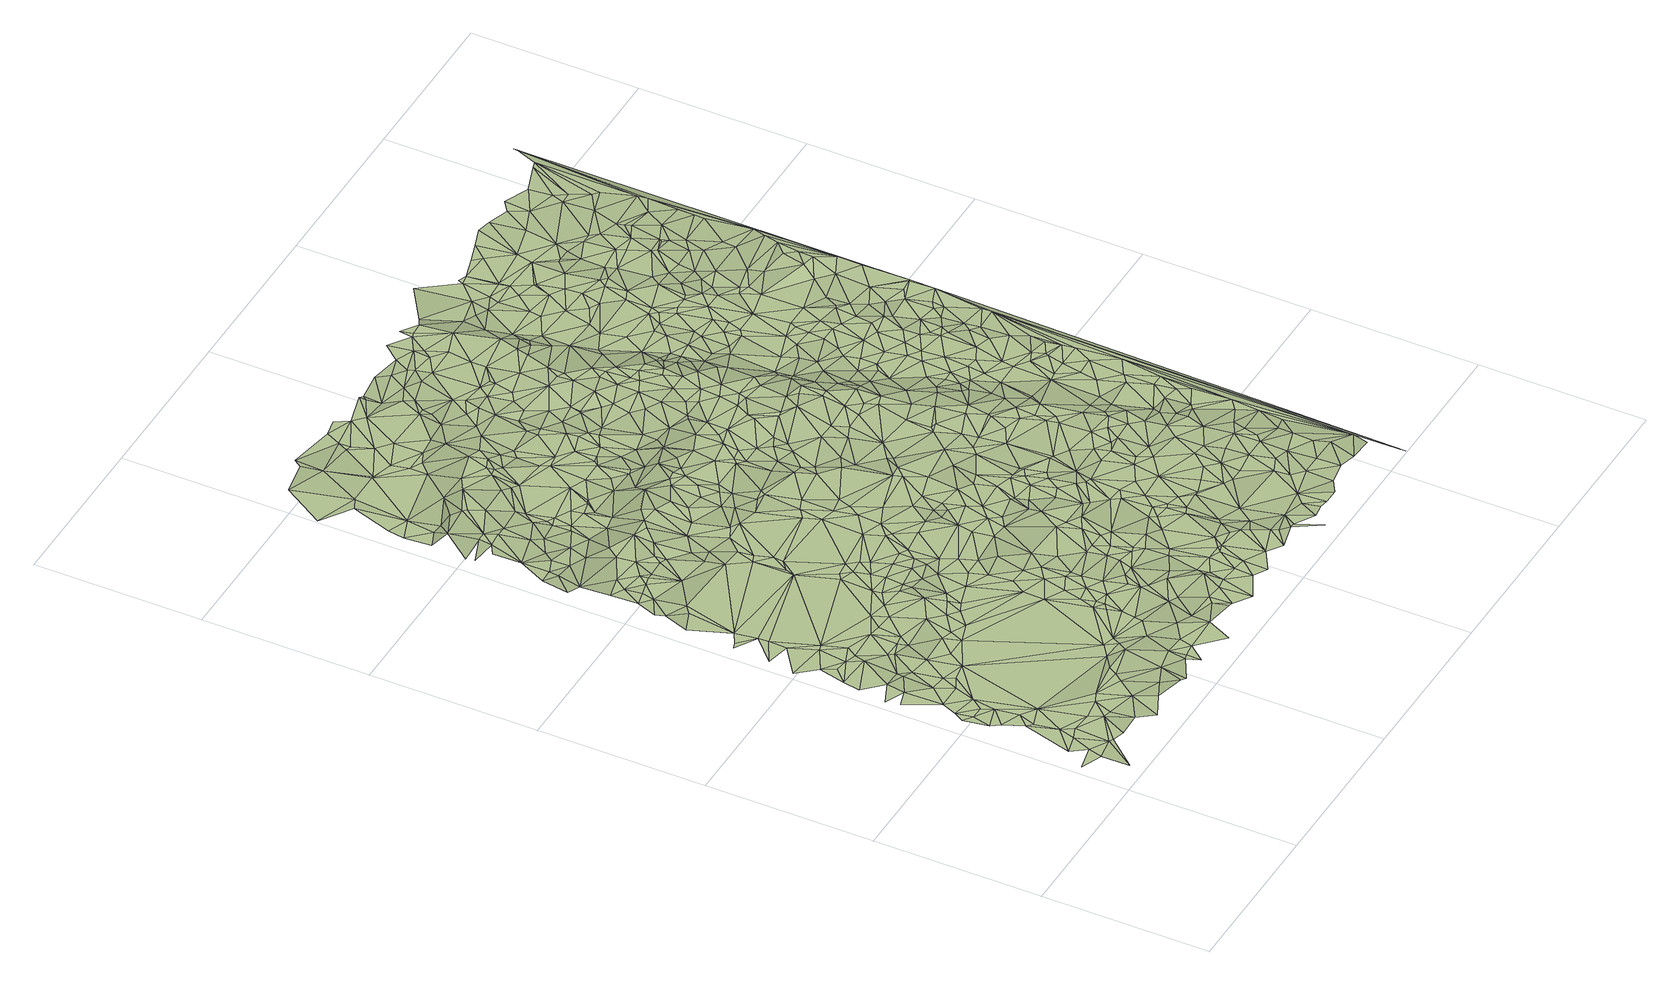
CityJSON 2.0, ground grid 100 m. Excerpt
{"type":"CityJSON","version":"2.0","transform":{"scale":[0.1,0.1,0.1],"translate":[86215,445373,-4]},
"CityObjects":{
"terrain1":{"type":"TINRelief","geometry":[{"type":"CompositeSurface","lod":"2","boundaries":[[[0,1,2]],[[0,3,4]],[[1,5,6]],[[0,4,1]],[[3,7,4]],[[1,4,5]],[[8,6,5]],[[9,6,8]],[[4,10,5]],[[11,12,13]],[[8,5,10]],[[9,8,14]],[[15,11,13]],[[12,16,17]],[[16,9,18]],[[7,19,4]],[[13,12,17]],[[9,14,18]],[[4,19,10]],[[15,13,20]],[[16,18,17]],[[8,10,21]],[[22,14,8]],[[7,23,19]],[[13,17,20]],[[18,14,22]],[[15,20,24]],[[15,24,25]],[[22,8,21]],[[25,26,27]],[[10,19,21]],[[18,22,17]],[[24,20,17]],[[23,28,19]],[[29,30,26]],[[24,17,22]],[[25,31,26]],[[25,24,32]],[[25,32,31]],[[33,19,28]],[[22,21,34]],[[21,19,34]],[[33,34,19]],[[29,26,35]],[[31,35,26]],[[36,37,38]],[[38,39,40]],[[36,29,37]],[[24,41,32]],[[24,22,42]],[[33,28,43]],[[22,34,44]],[[32,45,31]],[[28,46,43]],[[38,47,39]],[[29,35,48]],[[33,43,34]],[[31,49,35]],[[45,49,31]],[[32,41,45]],[[40,50,51]],[[39,47,40]],[[29,48,37]],[[38,37,47]],[[24,42,41]],[[48,35,49]],[[44,34,43]],[[52,43,46]],[[51,50,53]],[[47,50,40]],[[45,41,42]],[[45,54,49]],[[48,49,55]],[[56,53,57]],[[37,58,47]],[[37,48,59]],[[56,57,60]],[[22,44,61]],[[44,43,62]],[[45,42,54]],[[63,64,60]],[[58,65,47]],[[59,48,55]],[[47,65,50]],[[37,59,58]],[[49,54,55]],[[52,66,43]],[[42,22,61]],[[53,50,67]],[[53,67,57]],[[63,60,68]],[[44,62,69]],[[66,62,43]],[[67,50,65]],[[42,70,54]],[[71,44,69]],[[72,66,52]],[[58,59,73]],[[59,55,74]],[[58,73,65]],[[55,54,75]],[[76,68,77]],[[73,67,65]],[[74,55,75]],[[61,44,71]],[[42,78,70]],[[59,74,73]],[[54,70,79]],[[80,62,66]],[[81,76,77]],[[80,69,62]],[[75,54,79]],[[72,80,66]],[[82,77,68]],[[72,83,80]],[[74,75,84]],[[74,84,73]],[[85,81,86]],[[78,79,70]],[[81,77,82]],[[73,87,67]],[[85,86,88]],[[89,71,69]],[[42,90,78]],[[88,91,92]],[[42,61,90]],[[73,84,93]],[[89,69,80]],[[81,82,86]],[[83,94,80]],[[57,95,60]],[[57,67,95]],[[88,96,91]],[[88,86,96]],[[68,60,95]],[[75,97,84]],[[61,71,89]],[[78,98,79]],[[75,79,97]],[[92,91,99]],[[73,93,87]],[[100,92,99]],[[84,101,93]],[[96,102,91]],[[96,86,102]],[[94,103,80]],[[104,98,78]],[[105,106,100]],[[97,79,98]],[[89,80,103]],[[82,68,107]],[[105,108,106]],[[84,97,101]],[[94,109,110]],[[61,89,111]],[[101,87,93]],[[91,112,99]],[[86,82,113]],[[90,61,111]],[[91,102,112]],[[94,110,103]],[[67,87,114]],[[115,110,109]],[[86,113,102]],[[104,116,98]],[[105,117,108]],[[97,98,116]],[[115,103,110]],[[90,111,118]],[[100,99,119]],[[105,100,120]],[[121,112,102]],[[108,117,122]],[[101,123,87]],[[89,103,124]],[[89,124,111]],[[113,121,102]],[[112,125,99]],[[121,126,112]],[[127,78,90]],[[115,128,103]],[[105,120,117]],[[118,111,124]],[[127,104,78]],[[104,129,116]],[[67,114,95]],[[130,101,97]],[[124,103,128]],[[117,131,122]],[[113,126,121]],[[100,132,120]],[[122,133,134]],[[112,126,125]],[[82,107,113]],[[119,99,125]],[[100,119,132]],[[68,95,135]],[[136,87,123]],[[117,120,131]],[[130,123,101]],[[130,97,116]],[[68,135,107]],[[133,137,138]],[[139,90,118]],[[137,140,141]],[[131,142,122]],[[113,143,126]],[[144,116,129]],[[145,118,124]],[[126,143,125]],[[122,146,133]],[[136,114,87]],[[147,128,115]],[[124,128,148]],[[130,116,144]],[[149,129,104]],[[136,123,150]],[[120,151,131]],[[144,129,152]],[[153,150,123]],[[130,153,123]],[[147,115,154]],[[155,118,145]],[[133,156,137]],[[122,142,157]],[[113,158,143]],[[143,159,125]],[[160,161,162]],[[132,151,120]],[[139,127,90]],[[122,157,146]],[[163,118,155]],[[131,151,142]],[[133,146,156]],[[132,119,164]],[[145,124,148]],[[161,140,162]],[[137,156,140]],[[165,118,163]],[[165,139,118]],[[147,148,128]],[[113,166,158]],[[167,144,152]],[[130,144,167]],[[127,149,104]],[[149,152,129]],[[143,158,159]],[[113,107,166]],[[119,125,168]],[[130,169,153]],[[153,170,150]],[[160,171,172]],[[173,136,150]],[[125,159,168]],[[130,167,169]],[[174,156,146]],[[160,162,171]],[[162,140,175]],[[164,119,168]],[[151,176,142]],[[167,152,177]],[[132,164,178]],[[159,158,179]],[[157,142,176]],[[169,170,153]],[[180,114,136]],[[132,178,151]],[[157,174,146]],[[173,150,170]],[[156,181,140]],[[182,95,114]],[[147,183,148]],[[135,95,184]],[[185,136,173]],[[140,186,175]],[[162,175,171]],[[149,177,152]],[[166,187,158]],[[185,180,136]],[[188,145,148]],[[184,95,189]],[[190,165,163]],[[190,139,165]],[[169,167,191]],[[188,155,145]],[[159,179,168]],[[180,182,114]],[[187,179,158]],[[192,172,171]],[[193,166,107]],[[174,194,156]],[[195,127,139]],[[169,191,170]],[[190,196,139]],[[140,181,186]],[[197,95,182]],[[151,198,176]],[[195,139,196]],[[199,107,135]],[[200,135,184]],[[188,148,183]],[[201,167,177]],[[193,187,166]],[[178,198,151]],[[197,189,95]],[[156,202,181]],[[157,203,174]],[[200,184,189]],[[204,190,163]],[[193,107,199]],[[201,191,167]],[[173,170,205]],[[156,194,202]],[[157,176,203]],[[206,163,155]],[[180,197,182]],[[178,164,207]],[[208,127,195]],[[164,168,207]],[[192,209,210]],[[147,211,183]],[[200,212,135]],[[191,205,170]],[[204,196,190]],[[199,135,212]],[[185,213,180]],[[214,177,149]],[[185,173,215]],[[216,168,179]],[[217,195,196]],[[218,149,127]],[[198,219,176]],[[210,209,220]],[[192,171,209]],[[221,179,187]],[[171,175,222]],[[213,197,180]],[[208,218,127]],[[203,176,219]],[[217,208,195]],[[206,155,188]],[[217,196,204]],[[178,223,198]],[[224,201,177]],[[222,175,186]],[[174,225,194]],[[147,226,211]],[[193,221,187]],[[185,227,213]],[[204,163,206]],[[173,205,215]],[[214,228,177]],[[188,183,229]],[[185,215,227]],[[203,225,174]],[[216,179,221]],[[224,177,228]],[[218,214,149]],[[178,207,223]],[[230,193,199]],[[230,199,212]],[[198,223,219]],[[201,231,191]],[[183,211,232]],[[191,231,205]],[[229,183,232]],[[222,186,181]],[[233,168,216]],[[207,168,233]],[[203,219,234]],[[230,221,193]],[[219,223,235]],[[236,208,217]],[[181,202,237]],[[219,235,234]],[[217,204,238]],[[239,211,226]],[[240,212,200]],[[215,205,241]],[[236,218,208]],[[203,234,242]],[[194,237,202]],[[243,228,214]],[[233,216,221]],[[244,201,224]],[[245,209,171]],[[239,232,211]],[[203,242,225]],[[218,243,214]],[[231,241,205]],[[246,231,201]],[[215,247,227]],[[248,204,206]],[[234,235,242]],[[207,249,223]],[[248,238,204]],[[250,224,228]],[[206,188,251]],[[252,200,189]],[[253,197,213]],[[188,229,254]],[[255,207,233]],[[223,256,235]],[[236,217,257]],[[222,181,237]],[[244,246,201]],[[240,230,212]],[[217,238,257]],[[197,258,189]],[[215,241,247]],[[225,259,194]],[[253,213,227]],[[246,241,231]],[[209,260,220]],[[188,254,251]],[[239,261,232]],[[255,249,207]],[[249,256,223]],[[236,262,218]],[[244,224,250]],[[263,221,230]],[[262,243,218]],[[233,221,264]],[[243,265,228]],[[171,222,266]],[[239,267,261]],[[194,259,237]],[[248,206,268]],[[236,257,269]],[[265,250,228]],[[248,268,238]],[[255,233,270]],[[246,271,241]],[[229,232,272]],[[236,269,262]],[[271,247,241]],[[273,227,247]],[[263,274,221]],[[225,242,275]],[[264,221,274]],[[206,251,276]],[[270,233,264]],[[245,171,266]],[[255,277,249]],[[263,230,240]],[[206,276,268]],[[254,229,272]],[[245,260,209]],[[278,242,235]],[[240,200,252]],[[220,260,279]],[[232,261,272]],[[262,280,243]],[[249,281,256]],[[273,253,227]],[[222,237,282]],[[254,283,251]],[[225,275,259]],[[257,238,284]],[[267,285,261]],[[280,265,243]],[[269,286,262]],[[238,268,287]],[[277,281,249]],[[271,273,247]],[[253,258,197]],[[278,235,256]],[[276,251,283]],[[269,257,288]],[[258,252,189]],[[246,289,271]],[[290,264,274]],[[262,286,280]],[[291,255,270]],[[292,275,242]],[[277,293,281]],[[237,259,294]],[[276,287,268]],[[261,285,272]],[[295,244,250]],[[267,296,285]],[[222,282,266]],[[244,297,246]],[[298,277,255]],[[284,238,287]],[[245,299,260]],[[265,300,250]],[[291,270,264]],[[263,301,274]],[[269,288,286]],[[254,302,283]],[[290,274,303]],[[271,304,273]],[[237,294,282]],[[278,256,281]],[[254,272,302]],[[278,292,242]],[[263,240,305]],[[257,284,288]],[[275,294,259]],[[279,260,306]],[[289,304,271]],[[285,307,272]],[[291,264,290]],[[274,301,303]],[[280,300,265]],[[298,293,277]],[[245,308,299]],[[278,281,293]],[[302,272,307]],[[298,255,291]],[[276,283,309]],[[240,252,310]],[[273,311,253]],[[285,312,307]],[[246,297,289]],[[276,313,287]],[[285,296,312]],[[245,266,314]],[[292,294,275]],[[263,305,301]],[[240,310,305]],[[295,250,300]],[[304,311,273]],[[299,315,260]],[[316,282,294]],[[283,302,309]],[[245,314,308]],[[290,303,317]],[[295,297,244]],[[284,287,313]],[[253,318,258]],[[292,319,294]],[[302,307,320]],[[286,321,280]],[[322,266,282]],[[276,323,313]],[[288,284,324]],[[311,318,253]],[[260,325,306]],[[303,301,326]],[[291,290,317]],[[327,278,293]],[[276,309,323]],[[316,294,319]],[[289,328,304]],[[320,307,312]],[[329,310,252]],[[298,327,293]],[[322,282,316]],[[329,252,258]],[[317,303,326]],[[330,314,266]],[[296,331,312]],[[284,313,332]],[[328,311,304]],[[286,288,321]],[[299,308,333]],[[280,334,300]],[[284,332,324]],[[292,335,319]],[[336,331,296]],[[309,302,320]],[[337,305,310]],[[338,298,291]],[[329,258,339]],[[260,315,325]],[[330,266,322]],[[339,258,318]],[[332,313,340]],[[316,319,341]],[[299,333,315]],[[342,292,278]],[[297,328,289]],[[323,340,313]],[[343,308,314]],[[344,310,329]],[[345,301,305]],[[338,291,346]],[[291,317,346]],[[280,321,334]],[[288,324,347]],[[341,319,335]],[[301,348,326]],[[320,312,349]],[[350,335,292]],[[331,349,312]],[[337,310,344]],[[323,309,351]],[[309,320,351]],[[343,314,330]],[[324,332,352]],[[322,316,341]],[[317,326,353]],[[354,318,311]],[[355,327,298]],[[295,300,356]],[[337,345,305]],[[327,342,278]],[[329,339,357]],[[338,358,298]],[[359,339,318]],[[332,340,360]],[[361,331,336]],[[345,348,301]],[[348,353,326]],[[328,362,311]],[[342,350,292]],[[297,363,328]],[[295,356,297]],[[288,347,321]],[[323,364,340]],[[356,300,334]],[[344,329,357]],[[306,325,365]],[[351,320,366]],[[346,317,367]],[[317,353,367]],[[324,352,347]],[[355,298,358]],[[368,341,335]],[[354,359,318]],[[308,369,333]],[[352,332,360]],[[323,351,364]],[[366,320,349]],[[343,369,308]],[[322,341,370]],[[371,339,359]],[[354,311,362]],[[333,372,315]],[[357,339,371]],[[330,322,373]],[[372,325,315]],[[374,349,331]],[[375,337,344]],[[375,345,337]],[[360,340,364]],[[376,338,346]],[[328,363,377]],[[297,378,363]],[[343,330,373]],[[355,379,327]],[[350,380,335]],[[381,353,348]],[[361,374,331]],[[368,370,341]],[[346,367,382]],[[368,335,380]],[[345,381,348]],[[367,353,381]],[[366,349,374]],[[327,379,342]],[[322,370,373]],[[328,377,362]],[[338,383,358]],[[356,334,384]],[[351,366,385]],[[356,386,297]],[[355,358,379]],[[347,387,321]],[[376,346,382]],[[351,388,364]],[[377,363,378]],[[389,382,367]],[[297,386,378]],[[376,383,338]],[[321,390,334]],[[352,391,347]],[[352,360,391]],[[342,392,350]],[[385,366,374]],[[351,385,388]],[[384,334,393]],[[350,392,380]],[[343,394,369]],[[395,370,368]],[[358,396,379]],[[333,397,372]],[[398,344,357]],[[372,397,325]],[[343,373,394]],[[321,387,390]],[[376,382,389]],[[399,342,379]],[[368,380,400]],[[347,391,387]],[[356,384,401]],[[383,396,358]],[[398,375,344]],[[402,377,378]],[[395,373,370]],[[357,371,403]],[[404,367,381]],[[375,405,345]],[[334,390,393]],[[377,406,362]],[[361,407,374]],[[356,401,386]],[[360,364,408]],[[404,389,367]],[[405,381,345]],[[402,378,386]],[[392,400,380]],[[354,409,359]],[[397,365,325]],[[395,368,400]],[[385,374,410]],[[371,359,409]],[[369,411,333]],[[342,412,392]],[[399,412,342]],[[402,406,377]],[[376,389,413]],[[399,379,414]],[[415,379,396]],[[408,364,388]],[[416,361,417]],[[354,362,418]],[[415,396,383]],[[410,374,407]],[[384,419,401]],[[415,414,379]],[[384,393,419]],[[398,357,403]],[[420,407,361]],[[399,414,412]],[[395,421,373]],[[422,394,373]],[[387,391,423]],[[387,423,390]],[[424,375,398]],[[333,411,397]],[[416,420,361]],[[402,386,425]],[[426,413,389]],[[360,427,391]],[[428,365,397]],[[404,381,405]],[[429,383,376]],[[424,405,375]],[[401,425,386]],[[430,385,410]],[[431,388,385]],[[402,425,406]],[[392,432,400]],[[426,389,404]],[[433,369,394]],[[393,390,434]],[[406,418,362]],[[429,376,413]],[[422,373,421]],[[408,388,435]],[[436,415,383]],[[437,416,417]],[[371,438,403]],[[439,412,414]],[[395,400,440]],[[360,408,441]],[[430,410,407]],[[439,414,415]],[[419,393,442]],[[443,392,412]],[[393,434,442]],[[354,418,409]],[[431,435,388]],[[430,431,385]],[[444,437,417]],[[429,436,383]],[[371,409,438]],[[390,445,434]],[[433,411,369]],[[446,423,391]],[[390,423,445]],[[419,447,401]],[[429,413,426]],[[360,441,427]],[[436,439,415]],[[401,448,425]],[[422,433,394]],[[404,405,449]],[[450,407,420]],[[443,432,392]],[[400,432,440]],[[427,446,391]],[[439,451,412]],[[425,452,406]],[[430,407,450]],[[398,403,453]],[[408,435,454]],[[416,450,420]],[[424,455,405]],[[395,456,421]],[[401,447,448]],[[419,442,447]],[[424,398,457]],[[455,449,405]],[[426,404,458]],[[406,452,418]],[[422,421,459]],[[460,429,426]],[[461,431,430]],[[404,449,458]],[[451,443,412]],[[453,403,462]],[[460,436,429]],[[431,463,435]],[[461,430,450]],[[424,457,455]],[[398,453,457]],[[454,435,463]],[[464,442,434]],[[395,440,456]],[[436,465,439]],[[438,462,403]],[[437,466,416]],[[441,408,454]],[[455,467,449]],[[464,434,445]],[[468,397,411]],[[469,431,461]],[[423,470,445]],[[460,471,436]],[[439,472,451]],[[460,426,473]],[[444,466,437]],[[416,466,450]],[[422,474,433]],[[469,463,431]],[[421,475,459]],[[476,440,432]],[[465,472,439]],[[443,476,432]],[[444,477,478]],[[458,449,467]],[[446,479,423]],[[454,463,480]],[[442,481,447]],[[461,450,482]],[[426,458,473]],[[438,409,483]],[[455,457,484]],[[485,453,462]],[[421,456,475]],[[472,443,451]],[[469,480,463]],[[418,486,409]],[[422,459,487]],[[444,478,466]],[[455,484,467]],[[436,488,465]],[[464,481,442]],[[485,457,453]],[[422,487,474]],[[464,445,470]],[[452,486,418]],[[471,488,436]],[[433,489,411]],[[447,490,448]],[[425,448,491]],[[438,492,462]],[[493,454,480]],[[493,441,454]],[[474,494,433]],[[425,491,452]],[[423,479,470]],[[495,440,476]],[[427,496,446]],[[497,469,461]],[[482,450,466]],[[498,411,499]],[[500,427,441]],[[495,456,440]],[[443,501,476]],[[468,411,498]],[[469,502,480]],[[489,499,411]],[[438,483,492]],[[460,503,471]],[[472,501,443]],[[465,504,472]],[[481,490,447]],[[497,461,482]],[[478,505,466]],[[460,473,503]],[[473,458,506]],[[483,409,507]],[[474,487,494]],[[458,467,508]],[[457,509,484]],[[510,459,475]],[[409,486,507]],[[433,494,511]],[[496,479,446]],[[493,500,441]],[[485,509,457]],[[493,480,502]],[[488,504,465]],[[464,470,512]],[[490,491,448]],[[487,459,510]],[[508,467,484]],[[458,508,506]],[[433,511,489]],[[497,502,469]],[[513,481,464]],[[500,514,427]],[[471,503,488]],[[512,470,479]],[[515,490,481]],[[487,511,494]],[[516,495,476]],[[513,464,512]],[[517,456,495]],[[514,496,427]],[[485,462,518]],[[519,475,456]],[[516,476,501]],[[518,462,492]],[[498,499,520]],[[473,506,521]],[[513,515,481]],[[468,498,520]],[[485,522,509]],[[504,523,472]],[[452,524,486]],[[505,525,466]],[[523,501,472]],[[486,526,507]],[[509,527,484]],[[528,500,493]],[[519,510,475]],[[521,506,508]],[[497,529,502]],[[482,466,530]],[[483,531,492]],[[473,532,503]],[[513,512,533]],[[489,534,499]],[[513,535,515]],[[488,536,504]],[[452,491,524]],[[522,527,509]],[[493,502,537]],[[516,517,495]],[[473,521,532]],[[483,507,538]],[[505,539,525]],[[540,456,517]],[[515,541,490]],[[511,534,489]],[[528,514,500]],[[542,512,479]],[[496,542,479]],[[485,518,522]],[[543,487,510]],[[544,511,487]],[[540,519,456]],[[513,533,535]],[[497,482,545]],[[524,526,486]],[[541,491,490]],[[508,484,546]],[[503,547,488]],[[535,548,515]],[[466,525,530]],[[520,499,549]],[[528,493,537]],[[542,533,512]],[[537,502,529]],[[484,527,546]],[[514,542,496]],[[516,501,550]],[[538,507,526]],[[543,510,519]],[[504,551,523]],[[523,550,501]],[[483,538,531]],[[515,548,541]],[[497,545,529]],[[552,525,539]],[[544,534,511]],[[553,503,532]],[[488,547,536]],[[518,492,531]],[[534,554,499]],[[553,532,521]],[[504,536,555]],[[504,555,551]],[[522,556,527]],[[557,535,533]],[[523,558,550]],[[552,530,525]],[[545,482,559]],[[541,524,491]],[[560,544,487]],[[551,558,523]],[[521,508,561]],[[554,549,499]],[[543,560,487]],[[557,548,535]],[[528,562,514]],[[537,529,563]],[[564,517,516]],[[508,546,565]],[[557,533,542]],[[566,519,540]],[[553,567,503]],[[529,545,563]],[[514,568,542]],[[503,567,547]],[[540,517,564]],[[543,519,569]],[[482,530,570]],[[553,521,571]],[[564,516,550]],[[528,537,562]],[[566,569,519]],[[508,565,561]],[[527,556,546]],[[544,572,534]],[[558,573,550]],[[574,538,526]],[[522,518,575]],[[576,530,552]],[[551,573,558]],[[524,574,526]],[[482,570,559]],[[518,531,577]],[[578,554,534]],[[548,579,541]],[[541,580,524]],[[514,562,568]],[[581,557,542]],[[566,540,564]],[[582,531,538]],[[572,578,534]],[[583,543,569]],[[551,555,573]],[[557,579,548]],[[565,546,556]],[[584,536,547]],[[522,575,556]],[[560,572,544]],[[553,585,567]],[[584,555,536]],[[537,563,586]],[[553,571,585]],[[577,531,582]],[[545,586,563]],[[581,542,587]],[[571,521,588]],[[521,561,588]],[[579,580,541]],[[584,547,567]],[[565,556,589]],[[573,590,550]],[[518,577,575]],[[591,549,554]],[[592,524,580]],[[568,593,542]],[[583,594,543]],[[564,550,590]],[[576,595,530]],[[581,579,557]],[[566,596,569]],[[597,562,537]],[[598,560,543]],[[578,591,554]],[[599,582,538]],[[600,573,555]],[[545,559,601]],[[566,564,596]],[[542,593,587]],[[583,569,594]],[[592,574,524]],[[565,602,561]],[[565,589,602]],[[584,600,555]],[[574,603,538]],[[585,604,567]],[[605,580,579]],[[562,606,568]],[[570,530,607]],[[608,572,560]],[[556,575,589]],[[545,601,586]],[[605,592,580]],[[598,543,594]],[[584,567,604]],[[609,607,530]],[[595,609,530]],[[572,610,578]],[[611,577,582]],[[570,612,559]],[[537,586,613]],[[571,614,585]],[[594,569,596]],[[597,615,562]],[[601,559,612]],[[562,615,606]],[[597,537,613]],[[564,590,616]],[[568,606,593]],[[617,599,538]],[[618,590,573]],[[617,538,603]],[[578,610,591]],[[600,618,573]],[[571,588,614]],[[588,561,619]],[[614,604,585]],[[611,582,599]],[[592,620,574]],[[561,602,619]],[[574,621,603]],[[574,620,621]],[[596,564,622]],[[564,616,622]],[[575,623,589]],[[584,624,600]],[[605,579,625]],[[602,589,623]],[[608,610,572]],[[626,575,577]],[[581,627,579]],[[581,587,628]],[[584,604,624]],[[629,616,590]],[[630,608,560]],[[598,630,560]],[[597,631,615]],[[626,577,611]],[[613,586,601]],[[606,632,593]],[[605,633,592]],[[587,593,634]],[[615,635,606]],[[636,612,570]],[[622,616,629]],[[570,607,637]],[[624,638,600]],[[601,612,636]],[[633,620,592]],[[629,590,639]],[[600,640,618]],[[588,619,641]],[[618,639,590]],[[614,588,641]],[[611,599,642]],[[643,591,610]],[[644,603,621]],[[595,645,609]],[[600,638,640]],[[646,623,575]],[[644,621,620]],[[625,579,647]],[[615,631,635]],[[605,625,648]],[[619,602,649]],[[608,650,610]],[[606,635,632]],[[614,651,604]],[[624,604,652]],[[617,642,599]],[[634,593,632]],[[594,596,653]],[[649,602,623]],[[626,646,575]],[[581,628,627]],[[630,650,608]],[[654,607,609]],[[596,622,655]],[[628,587,634]],[[656,613,601]],[[597,613,657]],[[605,658,633]],[[597,657,631]],[[636,570,637]],[[605,648,658]],[[618,640,639]],[[624,659,638]],[[660,617,603]],[[627,647,579]],[[652,604,651]],[[661,601,636]],[[637,607,654]],[[633,644,620]],[[638,662,640]],[[656,601,661]],[[660,603,644]],[[626,611,663]],[[624,652,659]],[[598,594,664]],[[609,645,665]],[[625,647,648]],[[641,619,666]],[[614,641,667]],[[653,596,655]],[[646,668,623]],[[650,669,610]],[[670,611,642]],[[640,662,639]],[[638,659,662]],[[635,671,632]],[[643,610,669]],[[634,632,671]],[[666,619,649]],[[672,642,617]],[[614,667,651]],[[654,609,665]],[[657,613,656]],[[626,668,646]],[[598,673,630]],[[631,674,635]],[[670,663,611]],[[672,617,660]],[[626,663,668]],[[652,651,675]],[[630,673,650]],[[652,675,659]],[[649,623,676]],[[622,629,677]],[[633,658,678]],[[636,637,679]],[[670,642,672]],[[633,678,644]],[[594,653,664]],[[659,680,662]],[[627,681,647]],[[674,671,635]],[[629,639,677]],[[648,682,658]],[[668,676,623]],[[648,647,682]],[[628,683,627]],[[657,684,631]],[[637,654,679]],[[659,675,680]],[[622,685,655]],[[628,634,686]],[[661,636,687]],[[662,688,639]],[[650,673,669]],[[627,683,681]],[[689,667,641]],[[634,671,690]],[[656,661,687]],[[682,647,681]],[[598,664,673]],[[691,674,631]],[[692,668,663]],[[660,644,693]],[[672,660,694]],[[695,641,666]],[[645,696,665]],[[657,656,697]],[[675,651,698]],[[684,691,631]],[[653,655,699]],[[667,698,651]],[[666,649,700]],[[628,686,683]],[[636,679,687]],[[701,663,670]],[[669,702,703]],[[654,665,704]],[[678,693,644]],[[705,696,645]],[[706,670,672]],[[658,707,678]],[[695,689,641]],[[634,690,686]],[[674,690,671]],[[701,692,663]],[[673,702,669]],[[682,707,658]],[[681,683,708]],[[675,709,680]],[[700,649,676]],[[692,676,668]],[[656,687,697]],[[694,660,693]],[[657,697,684]],[[682,681,708]],[[655,685,699]],[[622,677,685]],[[662,680,710]],[[701,670,706]],[[639,688,677]],[[703,702,711]],[[679,654,712]],[[665,696,704]],[[686,708,683]],[[713,675,698]],[[713,709,675]],[[714,687,679]],[[706,672,715]],[[673,711,702]],[[653,699,716]],[[715,672,694]],[[653,716,664]],[[662,710,688]],[[689,717,667]],[[667,718,698]],[[654,704,712]],[[692,719,676]],[[720,695,666]],[[720,666,700]],[[686,690,721]],[[674,722,690]],[[691,722,674]],[[723,701,706]],[[678,724,693]],[[700,676,719]],[[725,687,714]],[[678,707,726]],[[714,679,727]],[[710,680,709]],[[717,718,667]],[[682,708,728]],[[684,729,691]],[[685,730,699]],[[682,728,707]],[[721,690,722]],[[697,731,684]],[[695,717,689]],[[732,708,686]],[[732,686,721]],[[664,733,673]],[[705,734,696]],[[701,735,692]],[[723,706,715]],[[694,693,736]],[[713,737,709]],[[697,687,738]],[[716,699,730]],[[678,739,724]],[[679,712,727]],[[720,700,719]],[[678,726,739]],[[705,740,734]],[[741,713,698]],[[725,738,687]],[[735,719,692]],[[725,714,727]],[[677,688,742]],[[723,735,701]],[[664,716,743]],[[684,731,744]],[[741,698,718]],[[696,734,704]],[[710,742,688]],[[736,693,724]],[[684,744,729]],[[737,710,709]],[[715,694,745]],[[691,746,722]],[[673,747,711]],[[748,737,713]],[[728,708,749]],[[721,722,750]],[[712,704,734]],[[732,721,750]],[[664,743,733]],[[685,751,730]],[[691,729,746]],[[743,716,730]],[[685,677,751]],[[748,713,741]],[[717,741,718]],[[752,695,720]],[[694,736,753]],[[723,715,754]],[[697,755,731]],[[752,717,695]],[[673,733,747]],[[748,710,737]],[[694,753,745]],[[720,719,756]],[[743,730,751]],[[736,724,757]],[[697,738,758]],[[707,759,726]],[[746,750,722]],[[728,759,707]],[[723,754,735]],[[747,760,711]],[[739,757,724]],[[727,712,761]],[[735,762,719]],[[677,742,763]],[[732,764,708]],[[755,744,731]],[[725,727,765]],[[761,712,734]],[[725,765,738]],[[732,750,766]],[[715,745,767]],[[726,768,739]],[[710,769,742]],[[728,749,759]],[[764,749,708]],[[717,770,741]],[[697,758,755]],[[754,715,767]],[[736,757,771]],[[770,748,741]],[[752,772,717]],[[756,719,762]],[[729,744,773]],[[752,720,774]],[[736,771,753]],[[739,768,757]],[[717,772,770]],[[729,773,746]],[[774,720,756]],[[759,768,726]],[[775,710,748]],[[776,751,677]],[[755,777,744]],[[763,742,769]],[[765,727,761]],[[743,778,733]],[[732,766,764]],[[733,779,747]],[[765,761,734]],[[743,751,780]],[[758,738,765]],[[767,745,781]],[[777,773,744]],[[754,782,735]],[[783,771,757]],[[776,677,763]],[[754,767,781]],[[784,772,752]],[[783,757,768]],[[764,759,749]],[[753,771,783]],[[746,785,750]],[[770,775,748]],[[735,782,762]],[[786,769,710]],[[745,753,787]],[[766,750,785]],[[733,778,779]],[[788,765,734]],[[754,781,789]],[[775,786,710]],[[759,790,768]],[[747,791,760]],[[770,772,792]],[[755,788,777]],[[755,758,788]],[[754,789,782]],[[784,792,772]],[[745,793,781]],[[752,774,794]],[[773,795,746]],[[787,753,783]],[[756,762,796]],[[774,756,796]],[[797,783,768]],[[743,780,798]],[[743,798,778]],[[758,765,788]],[[784,752,794]],[[790,797,768]],[[745,787,793]],[[777,799,773]],[[776,800,751]],[[766,801,764]],[[747,779,791]],[[782,802,762]],[[780,751,800]],[[803,775,770]],[[746,795,785]],[[803,770,792]],[[759,804,790]],[[764,804,759]],[[766,785,801]],[[789,781,805]],[[788,806,777]],[[807,763,769]],[[784,808,792]],[[760,791,809]],[[777,806,799]],[[774,796,810]],[[778,791,779]],[[811,787,783]],[[811,783,797]],[[796,762,812]],[[775,813,786]],[[773,799,795]],[[794,774,810]],[[762,802,812]],[[805,781,793]],[[784,794,808]],[[786,807,769]],[[790,814,797]],[[803,813,775]],[[815,816,734]],[[782,789,817]],[[788,734,818]],[[819,776,763]],[[801,820,764]],[[820,821,764]],[[798,822,778]],[[804,823,790]],[[790,823,814]],[[782,817,802]],[[764,821,824]],[[789,805,817]],[[825,793,787]],[[811,797,814]],[[764,824,804]],[[811,825,787]],[[801,785,826]],[[827,800,776]],[[828,791,778]],[[803,792,829]],[[813,807,786]],[[788,830,806]],[[794,831,808]],[[822,828,778]],[[785,795,826]],[[792,808,829]],[[799,830,795]],[[794,810,831]],[[806,830,799]],[[832,798,780]],[[833,805,793]],[[810,796,834]],[[820,835,821]],[[803,836,813]],[[796,812,834]],[[798,837,822]],[[832,780,800]],[[819,827,776]],[[826,795,830]],[[807,838,763]],[[831,839,808]],[[833,793,825]],[[801,840,820]],[[802,841,812]],[[801,826,840]],[[819,763,838]],[[811,814,842]],[[813,843,807]],[[804,844,823]],[[803,829,836]],[[829,808,839]],[[817,841,802]],[[823,842,814]],[[845,824,821]],[[845,821,835]],[[788,818,830]],[[791,846,809]],[[828,846,791]],[[804,824,844]],[[813,836,843]],[[832,837,798]],[[847,817,805]],[[810,834,848]],[[820,840,835]],[[831,810,849]],[[847,805,833]],[[811,850,825]],[[851,828,822]],[[827,852,800]],[[834,812,841]],[[810,848,853]],[[851,822,837]],[[831,849,839]],[[818,826,830]],[[843,854,807]],[[833,825,855]],[[811,842,850]],[[845,856,824]],[[810,853,849]],[[819,852,827]],[[857,832,800]],[[856,844,824]],[[836,858,843]],[[818,840,826]],[[828,859,846]],[[829,839,860]],[[807,854,838]],[[823,861,842]],[[843,858,854]],[[862,848,834]],[[863,841,817]],[[818,734,816]],[[857,800,852]],[[851,859,828]],[[829,860,836]],[[862,834,841]],[[825,850,855]],[[864,837,832]],[[840,865,835]],[[823,844,866]],[[862,853,848]],[[847,867,817]],[[847,833,868]],[[845,835,869]],[[839,849,860]],[[836,860,858]],[[864,851,837]],[[833,855,868]],[[867,863,817]],[[870,846,871]],[[862,841,863]],[[859,871,846]],[[823,866,861]],[[858,872,854]],[[851,873,859]],[[845,869,856]],[[856,874,844]],[[875,832,857]],[[875,864,832]],[[838,854,876]],[[818,865,840]],[[819,838,877]],[[835,865,869]],[[878,850,842]],[[819,877,852]],[[873,871,859]],[[855,850,879]],[[858,860,872]],[[849,853,880]],[[880,853,862]],[[881,842,861]],[[878,842,881]],[[856,869,874]],[[815,882,816]],[[847,868,883]],[[850,884,879]],[[844,874,885]],[[847,883,867]],[[867,886,863]],[[877,838,876]],[[849,887,860]],[[878,884,850]],[[857,852,888]],[[868,855,889]],[[889,855,879]],[[844,885,866]],[[862,863,890]],[[872,891,854]],[[876,854,891]],[[860,892,872]],[[875,857,893]],[[851,894,873]],[[852,877,888]],[[873,895,871]],[[864,894,851]],[[890,863,886]],[[869,885,874]],[[889,879,884]],[[867,883,886]],[[880,862,890]],[[861,866,896]],[[881,861,896]],[[868,897,883]],[[875,894,864]],[[887,892,860]],[[892,898,872]],[[899,849,880]],[[878,900,884]],[[868,889,897]],[[878,881,900]],[[849,901,887]],[[818,816,865]],[[872,898,891]],[[857,888,893]],[[877,876,902]],[[899,901,849]],[[869,865,816]],[[877,902,888]],[[900,881,896]],[[903,871,895]],[[889,884,904]],[[875,893,894]],[[884,900,904]],[[880,890,905]],[[892,906,898]],[[869,816,885]],[[886,883,907]],[[890,886,908]],[[885,816,866]],[[906,891,898]],[[876,891,909]],[[887,910,892]],[[896,866,816]],[[873,911,895]],[[902,876,912]],[[886,907,908]],[[873,894,911]],[[890,908,905]],[[880,905,913]],[[897,914,883]],[[915,887,901]],[[900,896,916]],[[915,910,887]],[[893,888,917]],[[902,917,888]],[[889,904,918]],[[876,909,912]],[[897,889,919]],[[900,920,904]],[[910,921,892]],[[921,906,892]],[[899,922,901]],[[913,905,908]],[[883,914,907]],[[915,901,922]],[[923,894,893]],[[916,896,816]],[[906,924,891]],[[899,880,925]],[[900,916,920]],[[918,904,920]],[[924,909,891]],[[889,918,919]],[[903,895,926]],[[902,912,917]],[[897,919,914]],[[880,913,925]],[[893,917,927]],[[923,893,927]],[[907,928,908]],[[923,929,894]],[[915,930,910]],[[918,920,931]],[[921,932,906]],[[911,926,895]],[[899,933,922]],[[910,930,921]],[[919,918,931]],[[932,924,906]],[[907,914,928]],[[913,908,934]],[[915,922,935]],[[923,927,929]],[[882,916,816]],[[882,920,916]],[[931,920,882]],[[919,936,914]],[[894,937,911]],[[894,929,937]],[[919,931,882]],[[930,932,921]],[[938,912,909]],[[939,917,912]],[[915,935,930]],[[934,908,928]],[[914,936,928]],[[940,929,927]],[[938,909,924]],[[899,925,941]],[[899,941,933]],[[932,942,924]],[[922,933,935]],[[927,917,939]],[[925,913,934]],[[919,943,936]],[[911,944,926]],[[919,882,943]],[[940,937,929]],[[943,928,936]],[[945,924,942]],[[939,912,946]],[[943,882,947]],[[943,947,928]],[[948,940,927]],[[938,946,912]],[[930,949,932]],[[911,937,950]],[[932,951,942]],[[948,927,939]],[[911,952,944]],[[938,924,945]],[[953,928,947]],[[934,928,953]],[[948,937,940]],[[911,950,952]],[[925,934,954]],[[941,955,933]],[[925,954,941]],[[930,935,956]],[[935,933,957]],[[945,942,951]],[[932,949,951]],[[948,958,937]],[[934,953,959]],[[939,946,960]],[[930,956,949]],[[954,934,959]],[[941,961,955]],[[933,955,957]],[[941,954,961]],[[938,960,946]],[[948,939,962]],[[938,945,963]],[[945,951,964]],[[962,939,960]],[[948,962,958]],[[954,959,961]],[[953,947,965]],[[938,963,960]],[[945,964,966]],[[937,967,950]],[[945,966,963]],[[935,968,956]],[[949,969,951]],[[961,957,955]],[[935,957,968]],[[970,952,950]],[[961,959,957]],[[964,951,969]],[[947,882,971]],[[963,966,964]],[[949,956,972]],[[949,972,969]],[[959,953,965]],[[958,973,937]],[[959,968,957]],[[962,960,974]],[[963,975,960]],[[970,950,967]],[[963,964,976]],[[958,962,977]],[[976,964,969]],[[978,974,960]],[[978,960,975]],[[937,973,967]],[[959,965,968]],[[956,965,972]],[[963,976,975]],[[968,965,956]],[[962,974,977]],[[972,979,969]],[[970,967,980]],[[965,947,971]],[[958,977,973]],[[976,969,981]],[[965,979,972]],[[978,982,974]],[[978,975,982]],[[975,976,982]],[[969,979,981]],[[980,967,983]],[[973,984,967]],[[977,974,985]],[[976,986,982]],[[976,981,986]],[[967,984,983]],[[974,982,985]],[[965,971,979]],[[977,987,973]],[[882,988,971]],[[973,989,984]],[[971,981,979]],[[973,987,989]],[[977,990,987]],[[986,971,982]],[[986,981,971]],[[977,985,990]],[[985,982,971]],[[983,984,991]],[[989,991,984]],[[987,992,989]],[[987,990,992]],[[985,992,990]],[[989,992,991]],[[985,971,993]],[[985,993,992]],[[971,988,993]]]}]}
},
"vertices":[
[164,250,28],[184,330,28],[40,300,27],[186,90,11],[297,270,24],[237,450,25],[119,420,28],[322,260,24],[266,550,24],[207,720,25],[312,480,25],[96,1040,25],[122,890,25],[145,1000,26],[239,690,25],[127,1100,26],[156,840,25],[255,930,26],[274,790,26],[471,390,24],[223,1000,26],[427,470,26],[362,730,27],[399,240,22],[276,1070,25],[167,1190,24],[159,1420,24],[65,1390,24],[549,250,13],[176,1530,26],[39,1470,27],[262,1300,27],[314,1190,26],[521,380,23],[557,490,26],[285,1490,17],[69,1640,25],[298,1730,24],[85,1740,27],[164,1820,28],[122,1900,28],[388,1230,26],[496,1250,26],[694,340,22],[622,520,24],[357,1290,25],[614,150,21],[242,1810,27],[291,1530,15],[328,1460,23],[262,1980,28],[26,2010,27],[760,220,18],[201,2140,27],[457,1440,25],[419,1610,26],[57,2170,28],[203,2250,28],[309,1790,27],[397,1640,25],[198,2310,28],[938,620,8],[774,450,24],[107,2400,27],[72,2390,26],[348,1850,28],[868,270,13],[301,1990,28],[178,2440,28],[813,500,25],[558,1350,25],[842,550,25],[924,170,29],[505,1800,26],[501,1640,26],[532,1590,12],[87,2680,28],[217,2730,28],[685,1350,26],[651,1450,25],[984,320,12],[160,2840,12],[265,2770,28],[948,150,29],[560,1650,25],[128,2890,21],[236,2950,26],[641,1870,27],[133,2990,57],[1018,550,25],[999,670,25],[183,3100,77],[105,3140,78],[580,1790,24],[1087,230,29],[757,2390,28],[216,3010,60],[755,1600,25],[719,1430,25],[233,3170,78],[138,3340,37],[683,1780,24],[294,3030,57],[1112,340,24],[805,1390,26],[184,3490,22],[79,3380,26],[665,2750,28],[116,3550,13],[1119,150,29],[1122,240,28],[1046,600,25],[324,3080,75],[459,2900,10],[838,2150,28],[1204,250,27],[838,1520,25],[191,3550,21],[1069,650,25],[399,3260,78],[294,3480,13],[346,3040,60],[167,3700,41],[756,1850,24],[1185,510,11],[415,3150,77],[386,3040,54],[1188,1120,26],[1223,330,27],[898,1470,24],[908,1690,25],[274,3580,27],[379,3430,25],[185,3890,80],[122,3850,80],[755,2630,27],[832,1960,27],[199,3970,78],[39,3910,73],[1248,860,26],[181,4150,63],[26,3960,73],[323,3640,18],[499,3050,46],[943,1570,26],[1271,580,23],[279,3900,80],[1426,260,25],[1337,410,27],[1194,1250,25],[842,1910,25],[413,3540,25],[958,1500,24],[898,1830,27],[1357,110,24],[1279,630,24],[248,3970,79],[377,3760,24],[550,3040,36],[514,3090,66],[84,4360,25],[97,4200,24],[196,4240,24],[1292,710,25],[456,3330,76],[1267,790,25],[644,2860,23],[994,1600,26],[608,3260,79],[965,1790,18],[952,1840,27],[219,4410,23],[101,4460,23],[964,1950,25],[344,3900,74],[254,4230,32],[423,3700,20],[1095,1540,26],[533,3490,18],[601,3140,75],[923,2120,28],[367,4160,77],[874,2180,28],[1430,370,22],[774,2440,27],[949,2030,28],[319,4210,65],[683,2960,16],[1494,540,10],[834,2490,27],[1307,820,24],[1058,1780,12],[189,4710,18],[733,2880,17],[426,4050,80],[1279,950,24],[1302,870,24],[967,2190,27],[540,3600,27],[789,2740,28],[838,2550,27],[1118,1720,25],[385,4140,78],[523,3820,14],[1379,850,24],[1093,1860,27],[1519,720,24],[644,3440,30],[1306,1060,25],[252,4740,22],[4,4830,19],[1585,330,13],[804,2650,27],[1015,2130,27],[1249,1340,27],[1083,1970,24],[690,3230,79],[1375,970,26],[1341,1200,26],[537,3710,26],[153,5080,28],[792,3040,23],[465,4320,37],[579,3620,26],[1200,1580,25],[533,3930,41],[1609,240,14],[1037,2080,27],[1234,1480,26],[1540,510,14],[875,2830,27],[1167,1810,21],[1615,360,21],[739,3270,79],[554,3750,26],[599,3730,26],[1410,1110,25],[530,4240,78],[1471,920,25],[1625,230,20],[1006,2840,27],[1175,1890,26],[557,3880,25],[1351,1330,26],[1277,1680,26],[452,4740,23],[1232,1770,25],[1179,1980,24],[1510,790,25],[700,3610,26],[1315,1580,26],[1548,690,24],[1200,2570,27],[1223,2220,28],[1633,620,36],[739,3460,28],[687,3680,26],[1456,1040,24],[1236,2470,27],[621,4060,71],[370,4990,36],[1708,350,23],[1419,1260,29],[956,2870,27],[849,3260,79],[1381,1500,37],[610,4490,27],[1725,160,22],[1557,830,37],[1454,1100,26],[817,3330,77],[1226,1950,25],[1761,470,35],[1272,2110,25],[898,3070,24],[697,4040,41],[1622,830,37],[751,3570,13],[857,3770,26],[357,5120,27],[1486,1350,37],[785,3630,26],[606,4290,77],[1693,640,37],[1656,990,36],[1775,360,23],[1526,1220,36],[1647,910,38],[1635,1100,35],[1376,1970,27],[946,3220,79],[978,3390,71],[754,4020,26],[804,3640,28],[706,4160,78],[1514,1720,24],[1877,240,24],[1529,1810,26],[950,3560,19],[462,4740,22],[1534,1600,24],[1105,3000,11],[1782,520,23],[972,3130,48],[1305,2090,24],[1122,2930,16],[396,5170,21],[1793,450,25],[589,4700,23],[1823,710,22],[1126,2810,28],[1350,2180,25],[1883,350,25],[1747,890,36],[612,4600,26],[600,4970,21],[743,4210,79],[1062,3280,79],[1357,2320,27],[755,4170,75],[1902,510,27],[1745,1340,36],[787,4340,79],[1803,840,36],[1694,1100,37],[627,5030,21],[1099,3120,34],[953,3730,27],[1474,1980,28],[1258,2610,28],[680,4560,27],[1961,340,25],[1733,1010,38],[676,4840,23],[1629,1590,24],[810,4150,54],[1955,190,25],[1225,2850,28],[1001,3460,43],[1330,2450,27],[1778,900,36],[816,4240,79],[974,3950,26],[759,4600,25],[1274,2830,35],[1227,3000,11],[1110,3310,78],[1794,1210,36],[1197,3060,21],[1968,480,26],[946,4000,25],[1868,730,25],[1791,1100,35],[1156,3170,58],[1472,2230,30],[1029,3620,25],[1654,1700,23],[1329,2640,28],[1108,3550,24],[1398,2390,28],[1839,1060,37],[2085,270,25],[1562,2100,24],[1550,1920,22],[1907,890,37],[673,5120,21],[1997,510,27],[1169,3250,78],[901,4210,56],[756,4770,26],[857,4310,79],[1417,2460,36],[632,4960,21],[854,4510,51],[2022,500,25],[1290,2860,37],[1210,3430,66],[1591,1990,12],[1619,1920,24],[1089,3730,26],[953,4140,24],[1249,3090,23],[1167,3320,78],[1187,3500,34],[1701,1640,23],[2062,560,26],[1692,1850,24],[1801,1310,37],[1993,840,26],[1214,3300,78],[1822,1470,36],[1882,1260,36],[1050,3960,27],[1816,1540,31],[871,4610,27],[967,4360,79],[1141,3560,23],[825,5060,22],[1517,2780,27],[1113,3760,26],[997,4180,25],[1728,1770,23],[1650,1970,25],[1558,2670,28],[1371,3180,63],[1444,3090,27],[1654,2090,25],[2183,470,25],[2056,950,26],[1737,2310,25],[2137,510,25],[887,5000,23],[1138,3890,27],[1284,3360,78],[1155,3770,26],[1226,3660,14],[2257,330,24],[2175,210,24],[1754,2260,25],[1851,1670,23],[2212,430,24],[1026,4420,79],[990,4610,46],[1989,1310,30],[1487,2900,15],[1793,1950,25],[1380,3310,79],[2092,1200,25],[775,5140,20],[1356,3480,49],[2189,590,20],[2175,790,22],[1172,4130,26],[1034,4760,28],[1889,1580,25],[2077,910,26],[1304,3610,23],[2275,290,25],[1670,2580,27],[1234,3790,26],[1181,4200,18],[2126,1150,25],[1864,1650,24],[1250,4000,27],[2336,250,19],[1969,1460,27],[2016,1280,28],[1913,1780,22],[1876,1900,23],[1462,3110,34],[2285,470,11],[1260,3930,27],[1815,2140,24],[1576,2770,24],[2138,970,25],[1483,3050,25],[1185,4390,53],[1578,2910,11],[1508,3200,73],[1093,4510,79],[1364,3480,48],[2220,620,14],[1615,2710,22],[2165,900,25],[2004,1630,25],[1319,3840,26],[2419,330,10],[1530,3120,41],[1015,5110,23],[2220,810,24],[2046,1490,25],[1425,3550,27],[1309,3900,26],[1502,3360,79],[1056,4700,35],[1170,4480,78],[1220,4140,27],[2442,100,10],[2370,250,13],[2126,1420,24],[2197,910,25],[2009,1750,22],[2348,560,18],[1734,2530,16],[1603,3050,28],[1671,2870,26],[1812,2320,22],[1165,4630,80],[1433,3640,23],[1091,4890,28],[1945,1920,24],[1971,2070,14],[1758,2630,12],[2205,1050,25],[1068,4760,31],[1243,4280,13],[2165,1380,23],[2336,820,23],[1021,5070,18],[1039,4990,11],[2185,1190,25],[1340,4070,14],[2278,890,23],[1530,3530,38],[1388,3860,16],[2487,180,12],[1554,3250,80],[1863,2410,11],[1617,3230,80],[1657,2980,29],[1193,4570,80],[1119,4830,32],[2095,1570,25],[2057,1690,23],[2198,1370,23],[2038,1750,22],[1379,4170,23],[1322,4290,23],[1845,2790,29],[1288,4490,66],[1050,5100,10],[1616,3350,81],[1711,2920,30],[1443,4010,24],[2057,2170,24],[2534,290,18],[1879,2380,12],[1721,3010,33],[2286,1150,24],[2363,820,23],[2598,350,18],[1902,2660,29],[1606,3460,71],[2137,1600,24],[1176,4930,39],[2110,1720,22],[1550,3780,34],[2380,1060,24],[1952,2480,27],[2560,190,19],[1358,4370,29],[2096,2000,24],[2226,1470,17],[1322,4550,80],[1229,4850,76],[2491,730,20],[1765,3150,77],[1598,3710,50],[2115,1750,11],[1194,5110,32],[1458,4080,28],[1517,3930,37],[2610,180,19],[1633,3480,68],[1229,5030,51],[1557,3880,50],[1856,3050,65],[2249,1640,25],[1451,4020,24],[2552,710,12],[1311,4830,82],[1812,3270,86],[2408,1220,24],[2457,850,23],[1511,4240,72],[1769,3190,82],[1401,4400,47],[1665,3650,75],[2358,1390,25],[1398,4500,72],[2701,540,24],[1748,3470,81],[1291,4920,80],[1577,4000,76],[2145,2280,38],[1954,2990,82],[2701,180,19],[1936,2780,42],[1273,4960,77],[2250,1900,25],[2142,2040,26],[2270,1630,25],[1974,2690,40],[1395,4530,77],[1676,3790,81],[1716,3530,80],[2563,890,25],[2355,1580,25],[1835,3390,85],[1883,3050,72],[1600,4140,81],[1324,5050,79],[2200,2140,36],[2421,1470,27],[1486,4600,83],[2782,230,14],[1525,4420,82],[2507,1160,26],[1483,4690,84],[2058,2680,66],[1678,3920,81],[2634,820,24],[1884,3260,88],[2141,2440,63],[1782,3640,83],[2223,2050,31],[2451,1380,26],[2714,450,24],[1418,4900,84],[2778,390,25],[1428,5000,83],[2074,2770,83],[2621,700,23],[2638,980,26],[1846,3510,84],[2469,1240,25],[1592,4230,81],[2168,2620,80],[1691,4030,83],[1902,3310,88],[2190,2290,56],[2161,2300,48],[1633,4310,84],[1997,3080,86],[1759,3830,83],[2334,1950,54],[2089,2910,86],[2474,1780,66],[2490,1710,64],[1631,4210,82],[1502,4830,87],[2570,1220,28],[2506,1410,32],[2326,2180,72],[2511,1530,55],[2543,1390,43],[2760,720,24],[2798,580,26],[1759,3880,83],[1734,4100,84],[1743,4020,84],[1929,3430,86],[2137,2690,82],[1405,5150,81],[2296,2350,75],[2904,250,26],[2048,3030,87],[2424,1910,68],[2366,2050,70],[2011,3240,90],[1453,4950,85],[1892,3640,86],[1855,3740,85],[1690,4520,87],[2868,550,36],[1674,4450,85],[2705,960,35],[2684,1120,52],[2372,2070,71],[1831,3870,84],[2256,2470,78],[2742,850,31],[1799,3990,85],[2133,2910,87],[1730,4640,83],[2897,390,26],[2055,3300,92],[1966,3590,87],[2113,3050,88],[1524,5060,86],[2226,2780,83],[2581,1470,59],[2234,2640,82],[1650,4880,89],[2657,1390,58],[1909,3760,84],[2171,3140,59],[1903,4320,32],[2392,2200,74],[2866,710,43],[1896,3870,83],[2486,1850,67],[2493,1970,70],[2527,1750,66],[2747,1200,54],[1836,4390,51],[2627,1640,64],[2861,860,46],[1897,4120,52],[2050,3520,81],[2664,1510,61],[2721,1320,57],[2198,3010,65],[2421,2400,62],[2356,2550,67],[2098,3480,60],[3040,380,37],[2830,1030,50],[2017,3740,54],[1767,4480,75],[2178,3220,48],[2243,2900,62],[1553,5070,87],[1534,5140,86],[3005,470,39],[2996,220,32],[2278,2780,65],[2541,2060,61],[2583,1870,65],[1991,3850,46],[2039,3960,26],[1627,5070,90],[3012,590,42],[2000,3810,49],[2904,750,44],[2364,2770,38],[1813,4570,48],[2123,3630,26],[2076,3690,36],[2211,3150,43],[2211,3260,30],[2683,1540,63],[2758,1450,55],[2308,2870,43],[2511,2300,45],[2923,830,46],[2566,2150,43],[3016,680,38],[2627,1950,46],[2834,1290,45],[1832,4520,43],[2871,1140,49],[2708,1640,53],[1801,4770,44],[3162,310,28],[2347,3040,20],[2485,2440,38],[2035,3850,31],[2949,910,41],[2548,2280,37],[3131,210,34],[2102,3760,25],[1945,4170,30],[1851,4630,28],[2868,1210,43],[2445,2700,27],[2862,1340,30],[1839,4920,18],[2099,3820,24],[2643,1950,43],[2783,1550,37],[1914,4490,27],[2244,3540,23],[2546,2530,29],[2422,2870,29],[2955,1160,30],[2377,3200,27],[2579,2350,27],[3054,960,31],[2686,2160,30],[1718,5120,42],[3098,700,30],[2394,3100,25],[2077,4230,24],[2823,1930,32],[3107,840,31],[2819,1640,30],[2475,2780,30],[2624,2310,29],[2112,4090,25],[2204,3770,25],[2574,2430,29],[2208,3630,15],[2967,1330,31],[2340,3290,28],[2220,3910,28],[2113,4310,29],[2982,1180,30],[1972,4840,28],[1907,4880,25],[2051,4570,29],[2518,2810,31],[2496,3000,31],[2634,2430,31],[2290,3570,28],[2989,1570,33],[2221,3980,29],[2647,2610,32],[3117,1010,33],[2518,2910,32],[2708,2270,32],[1993,4950,30],[2295,3740,30],[2652,2700,33],[2395,3550,32],[3038,1430,34],[2465,3260,32],[2719,2370,33],[2060,4640,30],[3060,1310,33],[2150,4470,33],[2931,1720,33],[2535,3050,33],[2312,3790,31],[2830,2160,34],[2622,2820,33],[3104,1240,33],[2328,4070,34],[2380,3650,32],[1946,5270,31],[2498,3340,33],[2729,2520,34],[2571,3150,34],[2283,3980,32],[2784,2360,34],[3166,0,30],[3166,2460,53],[2656,2960,35],[3154,1680,31],[2285,4340,35],[2948,1820,35],[2875,1940,34],[2048,4820,33],[2838,2230,34],[2909,2100,35],[2718,2650,34],[3038,1610,35],[2224,4370,34],[2066,4880,33],[2444,3750,34],[3116,1430,33],[2435,3580,33],[2226,4610,35],[2739,2760,35],[2582,3250,35],[2971,1940,34],[2401,3940,35],[2149,4750,34],[2378,4230,35],[2460,3660,34],[3061,1830,33],[2665,3150,36],[2883,2410,34],[2364,4030,34],[2976,2130,33],[2997,2040,34],[2100,5060,34],[2750,2930,35],[2588,3330,35],[2581,3580,35],[2882,2620,33],[2196,4830,35],[2315,4460,35],[2608,3370,36],[2379,4080,35],[2837,2720,34],[3006,2060,33],[2308,4560,36],[2445,3960,35],[2180,4890,35],[2526,3820,35],[2979,2380,32],[2695,3240,34],[2723,3130,34],[2261,4720,35],[3123,1940,30],[3057,2300,28],[2806,2990,33],[2834,2820,34],[3112,2020,30],[2113,5090,34],[2160,5070,34],[2524,3960,34],[2190,4890,34],[3092,2110,31],[2272,4710,35],[2445,4260,34],[2427,4380,34],[2923,2600,32],[2878,2680,33],[2750,3370,32],[2998,2510,28],[3168,2800,80],[2887,2960,30],[2951,2650,31],[3106,2200,26],[2818,3090,31],[2638,3820,31],[2462,4430,32],[2958,2780,28],[2835,3220,28],[2575,4140,30],[2615,3900,32],[2426,4620,32],[2433,4820,27],[2339,5060,30],[3051,2470,26],[2909,2920,29],[2557,3970,33],[2753,3620,29],[3038,2560,26],[2709,3730,28],[2497,4400,31],[2294,5110,31],[3024,2690,26],[2854,3230,27],[2641,4040,26],[2945,3080,24],[2899,3170,27],[2620,4200,26],[2687,3880,26],[2459,4920,25],[2600,4400,24],[2898,3310,21],[3015,3020,15],[2755,3750,27],[3158,2520,54],[2575,4460,24],[3071,2760,29],[3068,2930,30],[3094,2710,40],[2726,3960,23],[2782,3710,27],[2507,4700,25],[2699,4140,18],[2992,3430,35],[2419,5150,27],[2585,4610,19],[3067,3140,35],[2528,4700,25],[2825,3930,20],[3098,2780,44],[2777,4030,13],[2919,3690,40],[3064,3340,51],[2900,3780,32],[3110,2960,55],[2636,4780,21],[2816,4310,21],[2739,4480,22],[2613,4700,15],[3025,3510,78],[2784,4130,20],[3156,2950,81],[2533,5190,32],[2836,4280,22],[2762,4430,21],[3167,2950,82],[2718,4660,22],[2941,4060,28],[2658,4970,25],[2907,4130,26],[2597,5160,51],[3158,3230,84],[3095,3490,85],[3043,3640,90],[3033,3920,38],[3115,3710,88],[2774,4660,25],[3156,3380,86],[2859,4450,24],[3098,3580,89],[2813,4610,26],[2915,4310,27],[2928,4260,28],[3166,3880,79],[2901,4290,26],[2791,5020,38],[3138,3800,86],[2971,4180,31],[2725,5120,51],[3168,4510,49],[3040,4000,36],[2940,4900,41],[2918,4570,32],[2942,4490,33],[3015,4350,37],[2955,4720,39],[2929,4530,31],[3158,4170,47],[2775,5160,66],[3158,4230,47],[3074,4460,42],[2929,5100,60],[2959,4970,47],[3158,4570,50],[3158,4330,46],[3059,4790,47],[3168,5310,82],[3004,4900,48],[3092,4760,49],[3080,5150,82],[3120,5160,83],[3167,5290,83]
]}
